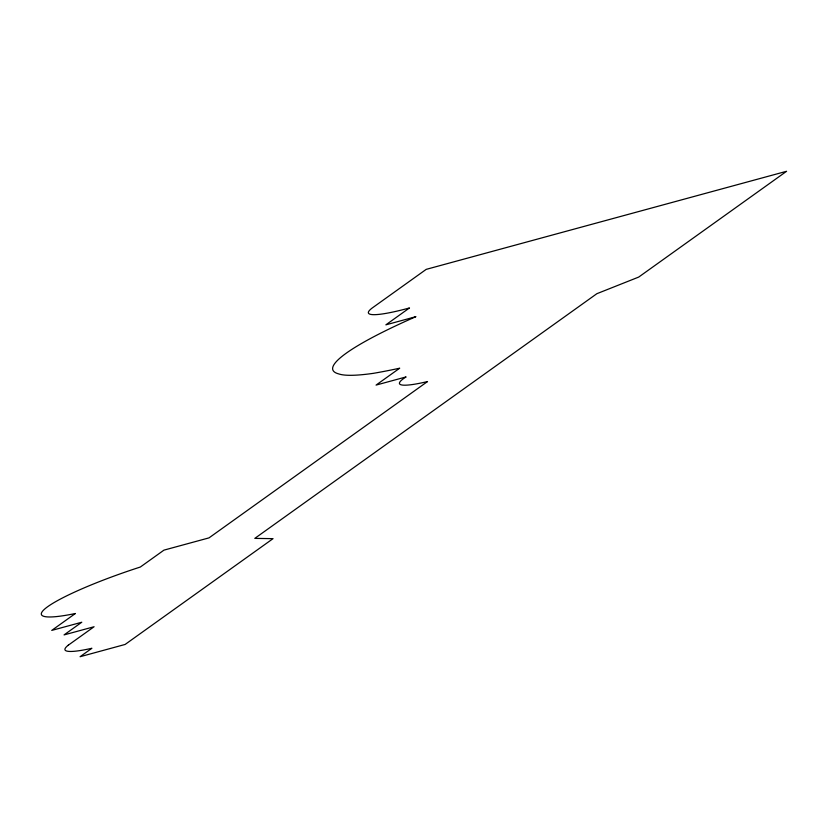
<?xml version="1.0" encoding="UTF-8"?>
<svg xmlns="http://www.w3.org/2000/svg" width="828" height="828" viewBox="0 0 828 828"><rect width="100%" height="100%" fill="white"/><g stroke="black" fill="none" stroke-linecap="round" stroke-linejoin="round"><path stroke-width="1.24" d="M68.3 645.178L67.875 645.519A66.82 9.067 -18.7 0 0 91.887 648.272L80.078 656.718L125.121 644.453L273.033 538.655L254.807 538.386L596.853 293.702L638.698 277.08L786.6 171.282L426.203 269.369L373.055 307.395A67.244 9.129 -18.7 0 0 409.487 307.944L385.869 324.845L415.904 316.669A207.973 28.224 -18.7 0 0 338.704 373.894A186.321 25.285 -18.7 0 0 373.438 373.324A221.5 30.067 -18.7 0 0 399.696 368.191L376.067 385.092L406.103 376.916A62.638 8.497 -18.7 0 0 427.527 381.553L209.008 537.879L163.954 550.134L140.325 567.035A98.387 13.351 -18.7 0 0 47.786 606.624A98.387 13.351 -18.7 0 0 75.369 613.507L51.74 630.408L81.775 622.232L64.056 634.91L94.092 626.734L68.3 645.178"/></g></svg>
